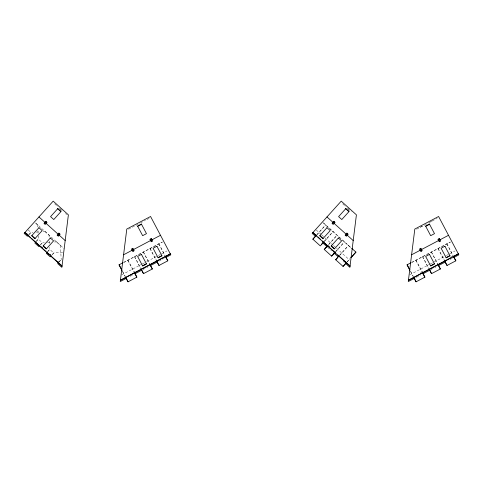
<?xml version="1.0" encoding="UTF-8"?>
<svg xmlns="http://www.w3.org/2000/svg" width="483" height="483" viewBox="0 0 483 483"><rect width="100%" height="100%" fill="white"/><g stroke="black" fill="none" stroke-linecap="round" stroke-linejoin="round"><path stroke-width="0.36" stroke-dasharray="2.42 1.81" d="M28.853 234.587L30.858 232.359L32.953 232.251M29.083 234.575L30.984 232.474L28.195 229.956M37.759 224.951L34.879 222.578M36.358 241.132L38.254 239.025L42.389 242.75L40.494 244.857M45.028 231.502L49.169 235.233M36.122 241.645L38.38 239.133L38.193 235.559M40.011 245.147L42.269 242.641L44.364 242.532M47.763 251.408L49.664 249.3L53.8 253.032L51.904 255.139M56.439 241.784L60.58 245.509M47.527 251.921L49.785 249.415L49.677 247.32M58.697 262.215L61.069 259.582L58.938 262.203M316.751 234.732L325.663 224.837M316.872 234.847L325.79 224.951M324.147 241.397L333.059 231.502M324.268 241.506L333.185 231.617M328.651 244.464L337.074 235.118M328.778 244.573L337.2 235.233M335.552 251.673L344.47 241.784M335.679 251.788L344.596 241.892M339.567 255.29L348.478 245.4M339.694 255.404L348.605 245.509M346.963 261.955L349.934 258.659M347.09 262.07L350.06 258.773M128.611 229.226L130.591 228.181M132.239 227.239L139.828 223.309M140.487 222.959L145.407 220.363M147.08 219.475L149.06 218.431M123.461 262.48L162.318 241.959M123.871 262.456L162.397 242.11M121.71 274.851L141.706 264.292M142.376 263.941L146.373 261.828M147.043 261.478L157.706 255.845M158.376 255.489L161.038 254.082M161.708 253.732L167.04 250.919M133.682 272.346L134.799 271.754M130.235 276.282L132.233 275.225M142.877 269.605L148.196 266.797M158.847 261.17L164.166 258.363M420.264 227.239L423.102 225.742M430.275 221.939L432.267 220.9M416.642 229.226L425.215 224.698M425.65 224.474L426.761 223.883M428.512 222.959L437.091 218.431M411.492 262.48L450.349 241.959M411.902 262.456L450.422 242.11M409.741 274.851L429.737 264.292M430.401 263.941L445.737 255.845M446.401 255.489L449.069 254.082M449.733 253.732L455.071 250.919M420.494 272.992L421.587 272.412M421.713 272.346L422.83 271.754M450.736 257.016L451.828 256.443M416.268 277.333L420.258 275.225M430.902 269.605L436.227 266.797M450.198 259.413L452.197 258.363M36.159 232.081L39.86 231.888M43.059 231.725L45.154 231.617M47.563 242.363L51.264 242.17M54.47 242.001L56.565 241.892M62.675 252.452L53.673 252.917L51.415 255.429L49.719 253.895M347.253 207.859L349.161 209.58M342.707 203.856L345.961 206.784M348.128 208.741L351.382 211.669M323.568 222.947L352.198 248.745M322.904 222.578L341.68 239.496M342.23 239.997L350.513 247.459M316.244 229.98L321.243 234.478M321.799 234.98L324.576 237.485M325.131 237.986L332.902 244.99M333.457 245.491L349.559 259.999M327.703 247.362L331.586 250.858M343.226 261.351L344.337 262.354M59.228 207.859L61.13 209.58M54.676 203.856L57.93 206.784M60.369 208.982L63.351 211.669M65.525 213.625L66.606 214.603M35.5 222.917L64.167 248.745M46.428 250.931L47.026 251.468M57.833 261.212L58.811 262.088M49.876 254.269L51.427 255.664M446.92 243.77L453.139 255.543M446.769 243.849L452.988 255.622M438.117 248.419L444.336 260.192M437.966 248.497L444.185 260.271M431.446 251.945L437.664 263.718M431.295 252.023L437.513 263.796M422.643 256.594L428.856 268.367M422.492 256.672L428.711 268.445M415.966 260.114L422.184 271.893M415.821 260.192L422.039 271.971M410.616 271.307L413.382 276.542M410.472 271.386L413.231 276.62M158.889 243.77L165.108 255.543M158.744 243.849L164.963 255.622M150.086 248.419L156.305 260.192M149.941 248.497L156.16 260.271M143.415 251.945L149.633 263.718M143.264 252.023L149.482 263.796M134.612 256.594L140.831 268.367M134.461 256.672L140.68 268.445M127.941 260.114L134.159 271.893M127.79 260.192L134.008 271.971M122.591 271.307L125.357 276.542M122.441 271.386L125.206 276.62M60.453 245.4L61.196 259.697M49.043 235.118L49.151 237.213M49.351 241.035L49.514 244.12M37.638 224.837L37.746 226.932M37.94 230.753L38.103 233.838"/><path stroke-width="0.72" d="M28.183 235.33L27.35 236.253L24.15 233.374L53.19 201.145L68.387 214.844L61.854 267.347L57.688 263.591L58.691 262.48M44.611 223.852L46.416 221.854M35.7 242.104L34.867 243.034L38.755 246.535L39.757 245.424M57.725 235.668L59.53 233.669M47.28 252.198L46.277 253.309L50.166 256.817L50.999 255.887M316.256 235.281L312.785 239.127L320.307 245.907L323.773 242.055M312.912 239.242L315.882 235.946M332.642 223.852L334.441 221.854M321.666 244.144L323.151 242.496M327.661 245.563L324.196 249.409L331.718 256.183L335.184 252.337M324.322 249.524L327.293 246.221M345.756 235.668L347.555 233.669M331.592 256.075L335.057 252.223M339.072 255.839L335.607 259.691L343.123 266.465L346.595 262.619M335.727 259.8L337.714 257.602M343.002 266.35L345.973 263.054M350.924 257.56L355.874 252.06M351.05 257.674L356.001 252.174L351.702 248.304M137.697 226.31L141.525 224.287M123.588 254.782L160.495 235.293M122.821 262.818L118.987 264.841L122.096 270.728M142.551 265.789L146.385 263.76M158.026 257.614L161.859 255.592M120.424 280.17L170.288 253.841M120.4 280.394L170.372 254.004M126.244 278.389L120.255 281.553L126.788 229.051L150.563 216.493L170.819 254.849L166.164 257.306M134.89 273.825L141.543 270.311M150.195 265.741L157.512 261.877M425.722 226.31L429.556 224.287M411.613 254.782L420.18 250.254M421.502 249.56L438.636 240.51M439.953 239.816L448.52 235.293M410.852 262.818L407.012 264.841L409.777 270.075M430.576 265.789L434.41 263.76M446.057 257.614L449.89 255.592M408.455 280.17L451.001 257.699M452.336 256.998L458.319 253.841M408.425 280.394L458.403 254.004M414.933 278.039L408.28 281.553L414.812 229.051L438.594 216.493L458.85 254.849L453.525 257.662M422.921 273.825L430.238 269.955M438.226 265.741L445.543 261.877M345.683 208.765L348.901 211.669M326.985 216.939L333.125 222.476M334.236 223.478L353.212 240.576M319.891 235.571L323.109 238.469M331.296 245.853L334.52 248.751M327.728 245.37L329.406 246.879M312.942 232.528L316.818 236.018M317.929 237.02L320.7 239.514M322.36 241.011L335.655 252.989M337.871 254.988L350.054 265.964M312.821 232.661L350.024 266.187M315.508 236.368L312.181 233.374L341.215 201.145L356.412 214.844L349.879 267.347L345.448 263.35M322.71 242.864L327.148 246.861M333.801 252.857L338.239 256.853M57.652 208.765L60.87 211.669M38.954 216.939L45.094 222.476M46.211 223.478L57.93 234.038M59.047 235.046L65.187 240.576M31.86 235.571L35.078 238.469M43.271 245.853L46.489 248.751M26.831 233.772L28.509 235.287M41.399 246.831L42.498 247.888M24.917 232.528L30.453 237.515M31.558 238.517L45.408 250.991M46.519 251.993L49.284 254.487M50.944 255.984L62.023 265.964M24.79 232.661L61.999 266.187M453.483 256.201L455.904 260.778L446.95 265.505L444.529 260.929M453.332 256.28L455.753 260.856M438.667 238.976L439.922 241.355M444.68 260.85L447.101 265.427M438.009 264.37L440.424 268.953L431.476 273.68L429.055 269.097M437.858 264.449L440.279 269.031M420.21 248.721L421.466 251.1M429.206 269.019L431.621 273.601M422.528 272.545L424.949 277.127L415.996 281.855L413.581 277.272M422.384 272.623L424.799 277.206M407.163 264.762L409.928 269.997M413.726 277.194L416.147 281.77M165.458 256.201L167.873 260.778L158.919 265.505L156.504 260.929M165.307 256.28L167.722 260.856M150.636 238.976L151.897 241.355M156.649 260.85L159.07 265.427M149.978 264.37L152.399 268.953L143.445 273.68L141.024 269.097M149.833 264.449L152.248 269.031M132.185 248.721L133.441 251.1M141.175 269.019L143.596 273.601M134.503 272.545L136.918 277.127L127.971 281.855L125.55 277.272M134.352 272.623L136.774 277.206M119.138 264.762L121.897 269.997M125.701 277.194L128.116 281.77M38.954 227.698L31.679 235.77L34.897 238.674L42.172 230.596L38.954 227.698M45.794 221.292L43.995 223.291L45.227 224.408L47.032 222.409L45.794 221.292M57.833 208.565L50.558 216.638L53.776 219.536L61.051 211.469L57.833 208.565M50.365 237.98L43.09 246.052L46.308 248.95L53.583 240.878L50.365 237.98M58.908 233.114L57.109 235.112L58.346 236.223L60.146 234.225L58.908 233.114M326.985 227.698L319.71 235.77L322.928 238.674L330.203 230.596L326.985 227.698M333.825 221.292L332.02 223.291L333.258 224.408L335.057 222.409L333.825 221.292M345.858 208.565L338.589 216.638L341.807 219.536L349.082 211.469L345.858 208.565M338.39 237.98L331.121 246.052L334.339 248.95L341.614 240.878L338.39 237.98M346.939 233.114L345.14 235.112L346.371 236.223L348.177 234.225L346.939 233.114M141.398 224.046L137.57 226.068L142.642 235.68L146.476 233.651L141.398 224.046M132.922 248.328L131.448 249.107L132.704 251.486L134.177 250.707L132.922 248.328M151.372 238.584L149.905 239.363L151.161 241.742L152.628 240.963L151.372 238.584M141.434 254.39L137.601 256.413L142.678 266.024L146.506 264.002L141.434 254.39M156.909 246.221L153.081 248.244L158.152 257.85L161.986 255.827L156.909 246.221M429.429 224.046L425.595 226.068L430.673 235.68L434.501 233.651L429.429 224.046M420.947 248.328L419.479 249.107L420.735 251.486L422.202 250.707L420.947 248.328M439.403 238.584L437.93 239.363L439.186 241.742L440.659 240.963L439.403 238.584M429.465 254.39L425.632 256.413L430.703 266.024L434.537 264.002L429.465 254.39M444.94 246.221L441.106 248.244L446.183 257.85L450.011 255.827L444.94 246.221"/></g></svg>
